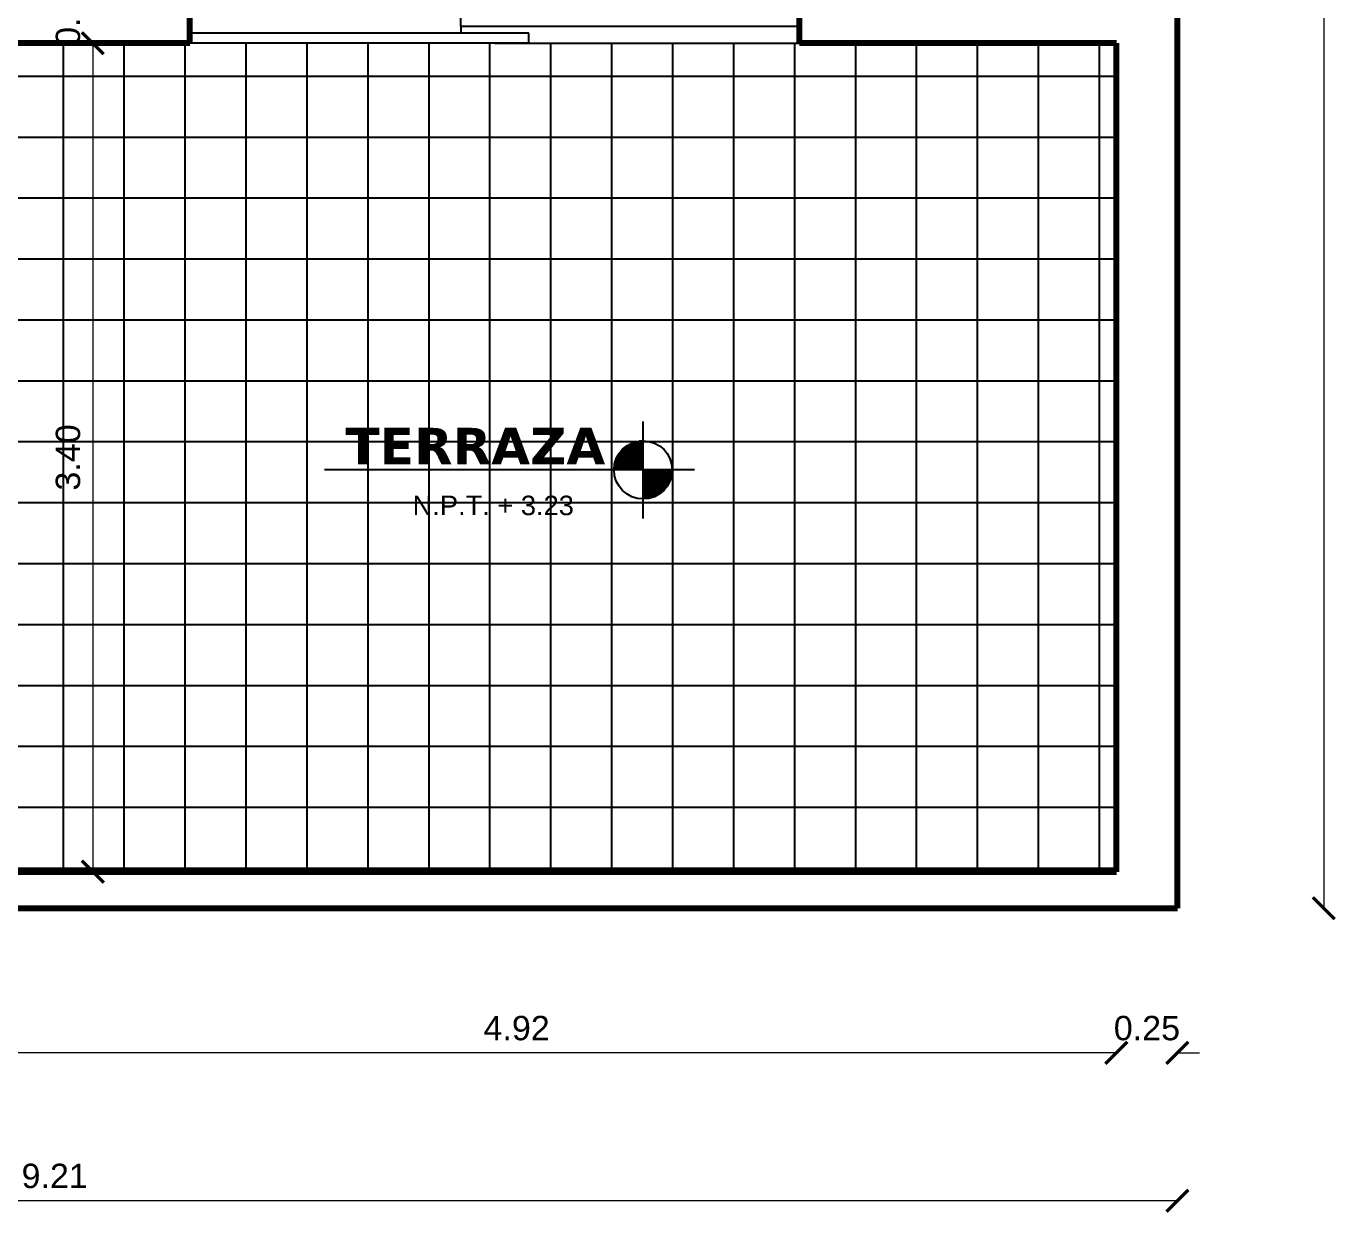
# Model space of a CAD drawing. Header units: inches. Extents: x 20.7 to 104.8, y 84.5 to 143.9.
# Drawn here: x 46.09 to 51.46, y 107.67 to 112.54 of the extents above; entities that cross this region are included whole.
import ezdxf

# ---------------------------------------------------------------- set-up
doc = ezdxf.new("R2010")
doc.units = ezdxf.units.IN
doc.header["$MEASUREMENT"] = 0
doc.linetypes.add('CONTINUA', pattern=[0])
for name, color, linetype in [('Cotas', 60, 'Continuous'), ('Mobiliario', 2, 'Continuous'), ('Niveles', 86, 'Continuous'), ('Puerta corrediza', 2, 'Continuous'), ('Texto', 98, 'Continuous'), ('Textura piso', 8, 'Continuous')]:
    doc.layers.add(name, color=color, linetype=linetype)
doc.layers.add('Paredes', color=5, linetype='Continuous', lineweight=80)
doc.styles.get("Standard").update_dxf_attribs({"font": 'arial.ttf'})
doc.styles.add('style1', font='arial.ttf')
doc.dimstyles.new('Cotas', dxfattribs={"dimtxt": 0.1, "dimasz": 0.09, "dimexe": 0.2, "dimexo": 0.4, "dimgap": 0.05, "dimtad": 1, "dimzin": 0, "dimdsep": 46, "dimtxsty": 'Standard', "dimblk": 'ARCHTICK', "dimcen": 0.09, "dimse1": 1, "dimse2": 1, "dimclrd": 60, "dimclre": 256, "dimadec": 0, "dimazin": 0, "dimtfac": 1, "dimtix": 1, "dimtofl": 0, "dimtmove": 1, "dimatfit": 3, "dimfxl": 0, "dimtolj": 1, "dimtzin": 0, "dimlwd": 9, "dimarcsym": 0})

# ---------------------------------------------------------------- blocks, each defined once
blk = doc.blocks.new('ppuerta closet')
at = {"layer": 'Puerta corrediza'}
for p, q in [((149.8527, 30.2098), (150.8493, 30.2098)), ((149.8527, 30.1798), (149.8527, 30.2098)), ((150.8493, 30.2098), (150.8493, 30.1798)), ((149.8527, 30.1798), (150.8493, 30.1798)), ((149.0561, 30.1298), (149.0561, 30.1598)), ((150.0527, 30.1598), (149.0561, 30.1598)), ((150.0527, 30.1298), (149.0561, 30.1298)), ((150.0527, 30.1298), (150.0527, 30.1598))]:
    blk.add_line(p, q, dxfattribs=at)
blk = doc.blocks.new('Nivel')
at = {"layer": 'Niveles'}
for p, q in [((46.512, 32.297), (46.512, 32.6947)), ((46.4682, 32.6069), (46.4682, 32.4959)), ((46.4732, 32.6087), (46.4732, 32.4959)), ((46.512, 32.6091), (46.4743, 32.6091)), ((46.4782, 32.6103), (46.4782, 32.4959)), ((46.4831, 32.6116), (46.4831, 32.4959)), ((46.4881, 32.6128), (46.4881, 32.4959)), ((46.4931, 32.6137), (46.4931, 32.4959)), ((46.512, 32.614), (46.4955, 32.614)), ((46.498, 32.6144), (46.498, 32.4959)), ((46.503, 32.6148), (46.503, 32.4959)), ((46.508, 32.6151), (46.508, 32.4959)), ((46.512, 32.5544), (46.408, 32.5544)), ((46.4086, 32.5553), (46.4086, 32.4959)), ((46.512, 32.5594), (46.411, 32.5594)), ((46.4135, 32.5632), (46.4135, 32.4959)), ((46.512, 32.5643), (46.4143, 32.5643)), ((46.512, 32.5693), (46.418, 32.5693)), ((46.4185, 32.57), (46.4185, 32.4959)), ((46.512, 32.5743), (46.4221, 32.5743)), ((46.4235, 32.5759), (46.4235, 32.4959)), ((46.512, 32.5792), (46.4267, 32.5792)), ((46.4284, 32.581), (46.4284, 32.4959)), ((46.512, 32.5842), (46.4318, 32.5842)), ((46.4334, 32.5856), (46.4334, 32.4959)), ((46.512, 32.5892), (46.4377, 32.5892)), ((46.4384, 32.5898), (46.4384, 32.4959)), ((46.4434, 32.5935), (46.4434, 32.4959)), ((46.512, 32.5942), (46.4444, 32.5942)), ((46.4483, 32.5968), (46.4483, 32.4959)), ((46.512, 32.5991), (46.4522, 32.5991)), ((46.4533, 32.5997), (46.4533, 32.4959)), ((46.4583, 32.6024), (46.4583, 32.4959)), ((46.512, 32.6041), (46.4618, 32.6041)), ((46.4632, 32.6048), (46.4632, 32.4959)), ((46.512, 32.4997), (46.3928, 32.4997)), ((46.512, 32.5047), (46.393, 32.5047)), ((46.512, 32.5096), (46.3935, 32.5096)), ((46.3936, 32.5109), (46.3936, 32.4959)), ((46.512, 32.5146), (46.3942, 32.5146)), ((46.512, 32.5196), (46.3951, 32.5196)), ((46.512, 32.5246), (46.3962, 32.5246)), ((46.512, 32.5295), (46.3975, 32.5295)), ((46.3986, 32.533), (46.3986, 32.4959)), ((46.512, 32.5345), (46.3991, 32.5345)), ((46.512, 32.5395), (46.4009, 32.5395)), ((46.512, 32.5444), (46.403, 32.5444)), ((46.4036, 32.5457), (46.4036, 32.4959)), ((46.512, 32.5494), (46.4054, 32.5494)), ((46.7232, 32.4959), (45.2054, 32.4959)), ((46.6313, 32.4947), (46.512, 32.4947)), ((46.6312, 32.4898), (46.512, 32.4898)), ((46.6308, 32.4848), (46.512, 32.4848)), ((46.6302, 32.4798), (46.512, 32.4798)), ((46.6295, 32.4748), (46.512, 32.4748)), ((46.6285, 32.4699), (46.512, 32.4699)), ((46.6272, 32.4649), (46.512, 32.4649)), ((46.6258, 32.4599), (46.512, 32.4599)), ((46.6241, 32.455), (46.512, 32.455)), ((46.6222, 32.45), (46.512, 32.45)), ((46.6199, 32.445), (46.512, 32.445)), ((46.513, 32.4959), (46.513, 32.3766)), ((46.5179, 32.4959), (46.5179, 32.3767)), ((46.5229, 32.4959), (46.5229, 32.3771)), ((46.5279, 32.4959), (46.5279, 32.3776)), ((46.5328, 32.4959), (46.5328, 32.3784)), ((46.5378, 32.4959), (46.5378, 32.3794)), ((46.5428, 32.4959), (46.5428, 32.3806)), ((46.5478, 32.4959), (46.5478, 32.382)), ((46.5527, 32.4959), (46.5527, 32.3837)), ((46.5577, 32.4959), (46.5577, 32.3857)), ((46.5627, 32.4959), (46.5627, 32.3878)), ((46.5676, 32.4959), (46.5676, 32.3903)), ((46.5726, 32.4959), (46.5726, 32.3931)), ((46.5776, 32.4959), (46.5776, 32.3962)), ((46.5826, 32.4959), (46.5826, 32.3996)), ((46.5875, 32.4959), (46.5875, 32.4035)), ((46.5925, 32.4959), (46.5925, 32.4078)), ((46.5975, 32.4959), (46.5975, 32.4126)), ((46.6024, 32.4959), (46.6024, 32.418)), ((46.6074, 32.4959), (46.6074, 32.4242)), ((46.6124, 32.4959), (46.6124, 32.4314)), ((46.6174, 32.4959), (46.6174, 32.4399)), ((46.6223, 32.4959), (46.6223, 32.4504)), ((46.6273, 32.4959), (46.6273, 32.4651)), ((46.6175, 32.44), (46.512, 32.44)), ((46.6147, 32.4351), (46.512, 32.4351)), ((46.6116, 32.4301), (46.512, 32.4301)), ((46.6081, 32.4251), (46.512, 32.4251)), ((46.6042, 32.4202), (46.512, 32.4202)), ((46.5999, 32.4152), (46.512, 32.4152)), ((46.5951, 32.4102), (46.512, 32.4102)), ((46.5896, 32.4052), (46.512, 32.4052)), ((46.5834, 32.4003), (46.512, 32.4003)), ((46.5762, 32.3953), (46.512, 32.3953)), ((46.5677, 32.3903), (46.512, 32.3903)), ((46.557, 32.3854), (46.512, 32.3854)), ((46.542, 32.3804), (46.512, 32.3804))]:
    blk.add_line(p, q, dxfattribs=at)
blk.add_circle((46.512, 32.4959), 0.1193, dxfattribs=at)
blk = doc.blocks.new('_ArchTick')
at = {"color": 0, "linetype": 'ByBlock', "const_width": 0.15}
blk.add_lwpolyline([(-0.5, -0.5), (0.5, 0.5)], dxfattribs=at)
blk = doc.blocks.new('*D296')
at = {"layer": 'Cotas', "color": 60, "linetype": 'CONTINUA', "lineweight": 9, "transparency": 16777216}
blk.add_line((51.4076, 138.9711), (51.4076, 108.9211), dxfattribs=at)
at = {"layer": 'Defpoints', "color": 0, "transparency": 16777216}
for p in [(51.4076, 138.9711), (51.4076, 108.9211), (51.4076, 108.9211)]:
    blk.add_point(p, dxfattribs=at)
at = {"layer": 'Cotas', "color": 60, "lineweight": 9, "transparency": 16777216, "xscale": 0.09, "yscale": 0.09, "zscale": 0.09}
for p, rotation in [((51.4076, 138.9711), 90), ((51.4076, 108.9211), 270)]:
    blk.add_blockref('_ArchTick', p, dxfattribs=dict(at, rotation=rotation))
at = {"layer": 'Cotas', "color": 0, "transparency": 16777216, "insert": (51.3065, 123.9461), "char_height": 0.1, "attachment_point": 5, "rotation": 90}
blk.add_mtext('\\A1;30.05', dxfattribs=at)
blk = doc.blocks.new('*D297')
at = {"layer": 'Cotas', "color": 60, "linetype": 'CONTINUA', "lineweight": 9, "transparency": 16777216}
blk.add_line((50.8076, 107.7211), (41.5977, 107.7211), dxfattribs=at)
at = {"layer": 'Defpoints', "color": 0, "transparency": 16777216}
for p in [(41.5977, 107.7211), (41.5977, 107.7211), (50.8076, 107.7211)]:
    blk.add_point(p, dxfattribs=at)
at = {"layer": 'Cotas', "color": 60, "lineweight": 9, "transparency": 16777216, "xscale": 0.09, "yscale": 0.09, "zscale": 0.09, "rotation": 180}
blk.add_blockref('_ArchTick', (41.5977, 107.7211), dxfattribs=at)
at = {"layer": 'Cotas', "color": 60, "lineweight": 9, "transparency": 16777216, "xscale": 0.09, "yscale": 0.09, "zscale": 0.09}
blk.add_blockref('_ArchTick', (50.8076, 107.7211), dxfattribs=at)
at = {"layer": 'Cotas', "color": 0, "transparency": 16777216, "insert": (46.2026, 107.8222), "char_height": 0.1, "attachment_point": 5}
blk.add_mtext('\\A1;9.21', dxfattribs=at)
blk = doc.blocks.new('*D299')
at = {"layer": 'Cotas', "color": 60, "linetype": 'CONTINUA', "lineweight": 9, "transparency": 16777216}
for p, q in [((50.5576, 108.3278), (50.4676, 108.3278)), ((50.8076, 108.3278), (50.8976, 108.3278))]:
    blk.add_line(p, q, dxfattribs=at)
at = {"layer": 'Defpoints', "color": 0, "transparency": 16777216}
for p in [(50.5576, 108.3278), (50.5576, 108.3278), (50.8076, 108.3278)]:
    blk.add_point(p, dxfattribs=at)
at = {"layer": 'Cotas', "color": 60, "lineweight": 9, "transparency": 16777216, "xscale": 0.09, "yscale": 0.09, "zscale": 0.09}
blk.add_blockref('_ArchTick', (50.5576, 108.3278), dxfattribs=at)
at = {"layer": 'Cotas', "color": 60, "lineweight": 9, "transparency": 16777216, "xscale": 0.09, "yscale": 0.09, "zscale": 0.09, "rotation": 180}
blk.add_blockref('_ArchTick', (50.8076, 108.3278), dxfattribs=at)
at = {"layer": 'Cotas', "color": 0, "transparency": 16777216, "insert": (50.6826, 108.4288), "char_height": 0.1, "attachment_point": 5}
blk.add_mtext('\\A1;0.25', dxfattribs=at)
blk = doc.blocks.new('*D300')
at = {"layer": 'Cotas', "color": 60, "linetype": 'CONTINUA', "lineweight": 9, "transparency": 16777216}
blk.add_line((50.5576, 108.3278), (45.6373, 108.3278), dxfattribs=at)
at = {"layer": 'Defpoints', "color": 0, "transparency": 16777216}
for p in [(45.6373, 108.3342), (45.6373, 108.3278), (50.5576, 108.3278)]:
    blk.add_point(p, dxfattribs=at)
at = {"layer": 'Cotas', "color": 60, "lineweight": 9, "transparency": 16777216, "xscale": 0.09, "yscale": 0.09, "zscale": 0.09, "rotation": 180}
blk.add_blockref('_ArchTick', (45.6373, 108.3278), dxfattribs=at)
at = {"layer": 'Cotas', "color": 60, "lineweight": 9, "transparency": 16777216, "xscale": 0.09, "yscale": 0.09, "zscale": 0.09}
blk.add_blockref('_ArchTick', (50.5576, 108.3278), dxfattribs=at)
at = {"layer": 'Cotas', "color": 0, "transparency": 16777216, "insert": (48.0974, 108.4288), "char_height": 0.1, "attachment_point": 5}
blk.add_mtext('\\A1;4.92', dxfattribs=at)
blk = doc.blocks.new('*D404')
at = {"layer": 'Cotas', "color": 60, "linetype": 'CONTINUA', "lineweight": 9, "transparency": 16777216}
blk.add_line((46.3587, 112.4708), (46.3587, 109.0711), dxfattribs=at)
at = {"layer": 'Defpoints', "color": 0, "transparency": 16777216}
for p in [(46.3587, 112.4708), (46.3587, 109.0711), (46.3587, 109.0711)]:
    blk.add_point(p, dxfattribs=at)
at = {"layer": 'Cotas', "color": 60, "lineweight": 9, "transparency": 16777216, "xscale": 0.09, "yscale": 0.09, "zscale": 0.09}
for p, rotation in [((46.3587, 112.4708), 90), ((46.3587, 109.0711), 270)]:
    blk.add_blockref('_ArchTick', p, dxfattribs=dict(at, rotation=rotation))
at = {"layer": 'Cotas', "color": 0, "transparency": 16777216, "insert": (46.2576, 110.771), "char_height": 0.1, "attachment_point": 5, "rotation": 90}
blk.add_mtext('\\A1;3.40', dxfattribs=at)
blk = doc.blocks.new('*D305')
at = {"layer": 'Cotas', "color": 60, "linetype": 'CONTINUA', "lineweight": 9, "transparency": 16777216}
for p, q in [((46.3587, 112.7208), (46.3587, 112.8108)), ((46.3587, 112.4708), (46.3587, 112.3808))]:
    blk.add_line(p, q, dxfattribs=at)
at = {"layer": 'Defpoints', "color": 0, "transparency": 16777216}
for p in [(46.3587, 112.7208), (46.3587, 112.7208), (46.3587, 112.4708)]:
    blk.add_point(p, dxfattribs=at)
at = {"layer": 'Cotas', "color": 60, "lineweight": 9, "transparency": 16777216, "xscale": 0.09, "yscale": 0.09, "zscale": 0.09}
for p, rotation in [((46.3587, 112.7208), 270), ((46.3587, 112.4708), 90)]:
    blk.add_blockref('_ArchTick', p, dxfattribs=dict(at, rotation=rotation))
at = {"layer": 'Cotas', "color": 0, "transparency": 16777216, "insert": (46.2576, 112.5958), "char_height": 0.1, "attachment_point": 5, "rotation": 90}
blk.add_mtext('\\A1;0.25', dxfattribs=at)

msp = doc.modelspace()

# ---------------------------------------------------------------- hatches: boundary and pattern name
at = {"layer": 'Textura piso'}
h = msp.add_hatch(dxfattribs=at)
h.set_pattern_fill('ANSI37', color=256, scale=2, angle=-45, style=0)
h.set_pattern_definition([(360, (14.7379, 217.83567), (1e-16, 0.25), []), (90, (14.7379, 217.83567), (-0.25, 1e-16), [])])
h.paths.add_polyline_path([(48.0076, 112.4708), (46.7576, 112.4708), (46.7576, 112.4708), (45.6373, 112.4708), (45.6373, 111.6711), (45.6373, 110.9211), (45.6373, 110.1711), (45.6373, 109.0711), (50.5576, 109.0711), (50.5576, 112.4708), (49.2576, 112.4708), (48.0076, 112.4708)])
h.paths.add_polyline_path([(47.3578, 110.9301), (48.4937, 110.9301), (48.4937, 110.7051), (47.3578, 110.7051)], flags=24)
h.paths.add_polyline_path([(47.6507, 110.6342), (48.3386, 110.6342), (48.3386, 110.5125), (47.6507, 110.5125)], flags=24)

# ---------------------------------------------------------------- linework, layer by layer
at = {"layer": 'Mobiliario'}
msp.add_line((47.8682, 112.5405), (47.8682, 112.5126), dxfattribs=at)
at = {"layer": 'Paredes'}
for p, q in [((50.8076, 108.9211), (50.8076, 138.9711)), ((46.7576, 112.4708), (46.7576, 112.7208)), ((49.2576, 112.4708), (49.2576, 112.7208)), ((46.7576, 112.4708), (45.6373, 112.4708)), ((50.5576, 112.4708), (49.2576, 112.4708)), ((50.5576, 109.0711), (50.5576, 112.4708)), ((45.6373, 109.0711), (50.5576, 109.0711)), ((43.6977, 108.9211), (50.8076, 108.9211))]:
    msp.add_line(p, q, dxfattribs=at)
at = {"layer": 'Textura piso'}
msp.add_line((48.0076, 112.4708), (49.2576, 112.4708), dxfattribs=at)

# ---------------------------------------------------------------- block references
at = {"layer": 'Niveles'}
msp.add_blockref('Nivel', (2.1042, 78.2241), dxfattribs=at)
at = {"layer": 'Puerta corrediza', "xscale": 1.394207550997876, "yscale": 1.394207550997876, "zscale": 1.394207550997876}
msp.add_blockref('ppuerta closet', (-161.0575, 70.4637), dxfattribs=at)

# ---------------------------------------------------------------- texts
at = {"layer": 'Niveles', "insert": (47.6707, 110.6142), "char_height": 0.08, "width": 0.758505, "attachment_point": 1, "style": 'style1'}
msp.add_mtext('N.P.T. + 3.23', dxfattribs=at)
at = {"layer": 'Texto', "insert": (47.3953, 110.8926), "char_height": 0.15, "attachment_point": 1}
msp.add_mtext('{\\fVerdana|b1|i0|c0|p34;TERRAZA}', dxfattribs=at)

# ---------------------------------------------------------------- dimensions: what is measured, and where the dimension line sits
at = {"layer": 'Cotas'}
for base, p1, p2, picture, middle in [((51.4076, 108.9211), (51.4076, 138.9711), (51.4076, 108.9211), '*D296', (51.3065, 123.9461)), ((46.3587, 112.7208), (46.3587, 112.4708), (46.3587, 112.7208), '*D305', (46.2576, 112.5958)), ((46.3587, 109.0711), (46.3587, 112.4708), (46.3587, 109.0711), '*D404', (46.2576, 110.771))]:
    dim = msp.add_linear_dim(base=base, p1=p1, p2=p2, angle=270, dimstyle='Cotas', dxfattribs=at)
    dim.commit()
    dim.dimension.update_dxf_attribs({"geometry": picture, "text_midpoint": middle})
for base, p1, p2, picture, middle in [((45.6373, 108.3278), (50.5576, 108.3278), (45.6373, 108.3342), '*D300', (48.0974, 108.4288)), ((50.5576, 108.3278), (50.8076, 108.3278), (50.5576, 108.3278), '*D299', (50.6826, 108.4288)), ((41.5977, 107.7211), (50.8076, 107.7211), (41.5977, 107.7211), '*D297', (46.2026, 107.8222))]:
    dim = msp.add_linear_dim(base=base, p1=p1, p2=p2, dimstyle='Cotas', dxfattribs=at)
    dim.commit()
    dim.dimension.update_dxf_attribs({"geometry": picture, "text_midpoint": middle})

doc.saveas('drawing.dxf')
